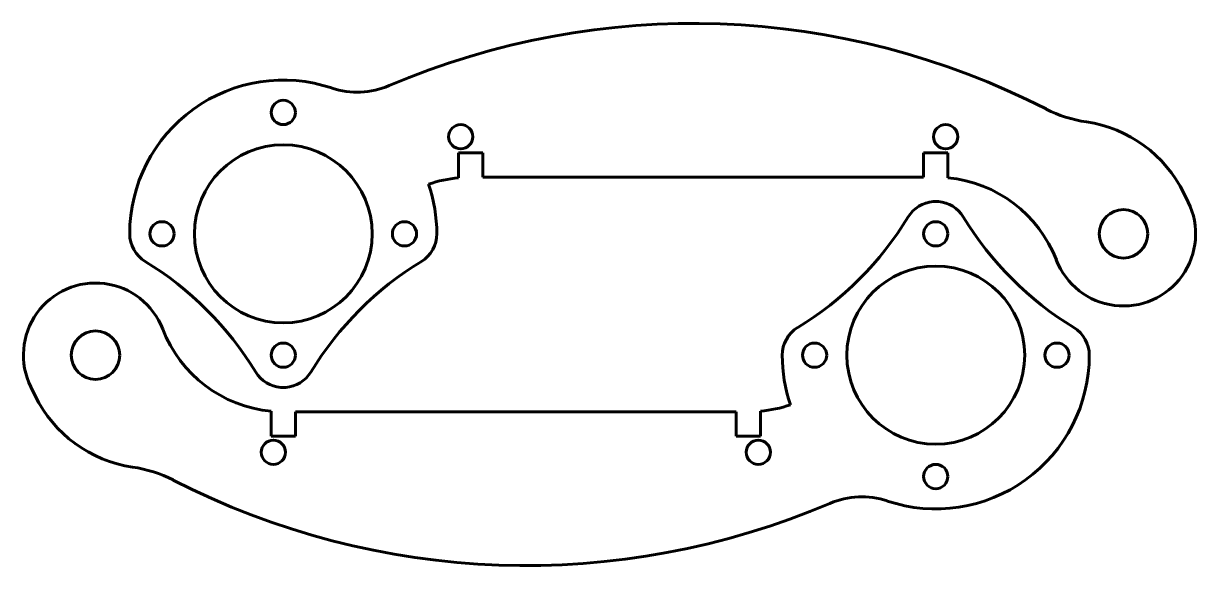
# Model space of a CAD drawing. Header units: millimetres. Extents: x -32 to 113, y -41 to 26.
import ezdxf

# ---------------------------------------------------------------- set-up
doc = ezdxf.new("R2010")
doc.units = ezdxf.units.MM
doc.linetypes.add('K5LT_BASIC', pattern=[0])

msp = doc.modelspace()

# ---------------------------------------------------------------- linework, layer by layer
at = {"color": 150, "linetype": 'K5LT_BASIC', "lineweight": 60, "true_color": 0x0080ff}
for p, q in [((21.69, 10), (24.69, 10)), ((21.69, 6.93), (21.69, 10)), ((24.69, 10), (24.7, 7)), ((79.24, 7), (79.24, 10)), ((79.24, 10), (82.24, 10)), ((82.24, 10), (82.24, 6.93)), ((79.24, 7), (24.69, 7)), ((24.7, 7), (24.69, 7)), ((24.69, 7), (24.69, 7)), ((111.44, 5.03), (111.98, 3.92)), ((80.42, 4), (80.42, 3.99)), ((81.06, 3.99), (81.06, 4)), ((-30.7, -20.03), (-31.24, -18.92)), ((-0.32, -18.99), (-0.32, -19)), ((0.32, -19), (0.32, -18.99)), ((-1.5, -25), (-1.5, -21.93)), ((1.5, -22), (56.05, -22)), ((1.5, -22), (1.5, -25)), ((56.04, -22), (56.05, -22)), ((56.05, -25), (56.04, -22)), ((56.05, -22), (56.05, -22)), ((59.05, -21.93), (59.05, -25)), ((1.5, -25), (-1.5, -25)), ((59.05, -25), (56.05, -25))]:
    msp.add_line(p, q, dxfattribs=at)
for centre, radius in [((0, 15), 1.5), ((21.96, 12), 1.5), ((81.96, 12), 1.5), ((0, 0), 11), ((103.97, 0), 3), ((-15, 0), 1.5), ((15, 0), 1.5), ((80.74, 0), 1.5), ((80.74, -15), 11), ((-23.23, -15), 3), ((0, -15), 1.5), ((65.74, -15), 1.5), ((95.74, -15), 1.5), ((-1.22, -27), 1.5), ((58.78, -27), 1.5), ((80.74, -30), 1.5)]:
    msp.add_circle(centre, radius, dxfattribs=at)
for centre, radius, start, end in [((50.67, -69.68), 95.68, 62.8155, 113.1198), ((0, 0), 19, 71.5665, 180), ((9.17, 27.51), 10, 251.5665, 293.1198), ((101.69, 29.66), 16, 242.8155, 261.6815), ((97.06, -2), 16, 26.0572, 81.6815), ((23.18, -9), 16, 95.3598, 108.9653), ((0, 0), 19, 0, 18.8268), ((80.74, -9), 16, 21.1755, 84.6157), ((80.74, 0), 4, 94.5636, 148.4999), ((80.74, -15), 19, 89.0352, 90.9648), ((80.74, 0), 4, 31.5001, 85.4364), ((103.97, 0), 8.92, 201.1755, 26.0572), ((42, 23.74), 41.44, 301.5001, 328.4999), ((119.48, 23.74), 41.44, 211.5001, 238.4999), ((-15, 0), 4, 180, 238.4999), ((15, 0), 4, 301.5001, 0), ((-38.74, -38.74), 41.44, 31.5001, 58.4999), ((38.74, -38.74), 41.44, 121.5001, 148.4999), ((-23.23, -15), 8.92, 21.1755, 206.0572), ((65.74, -15), 4, 121.5001, 180), ((95.74, -15), 4, 0, 58.4999), ((0, -6), 16, 201.1755, 264.6157), ((80.74, -15), 19, 180, 198.8268), ((80.74, -15), 19, 251.5665, 0), ((0, -15), 4, 211.5001, 265.4364), ((0, -15), 4, 274.5636, 328.4999), ((-16.32, -13), 16, 206.0572, 261.6815), ((0, 0), 19, 269.0352, 270.9648), ((57.55, -6), 16, 275.3598, 288.9653), ((-20.95, -44.66), 16, 62.8155, 81.6815), ((30.07, 54.68), 95.68, 242.8155, 293.1198), ((71.57, -42.51), 10, 71.5665, 113.1198)]:
    msp.add_arc(centre, radius, start, end, dxfattribs=at)

doc.saveas('drawing.dxf')
